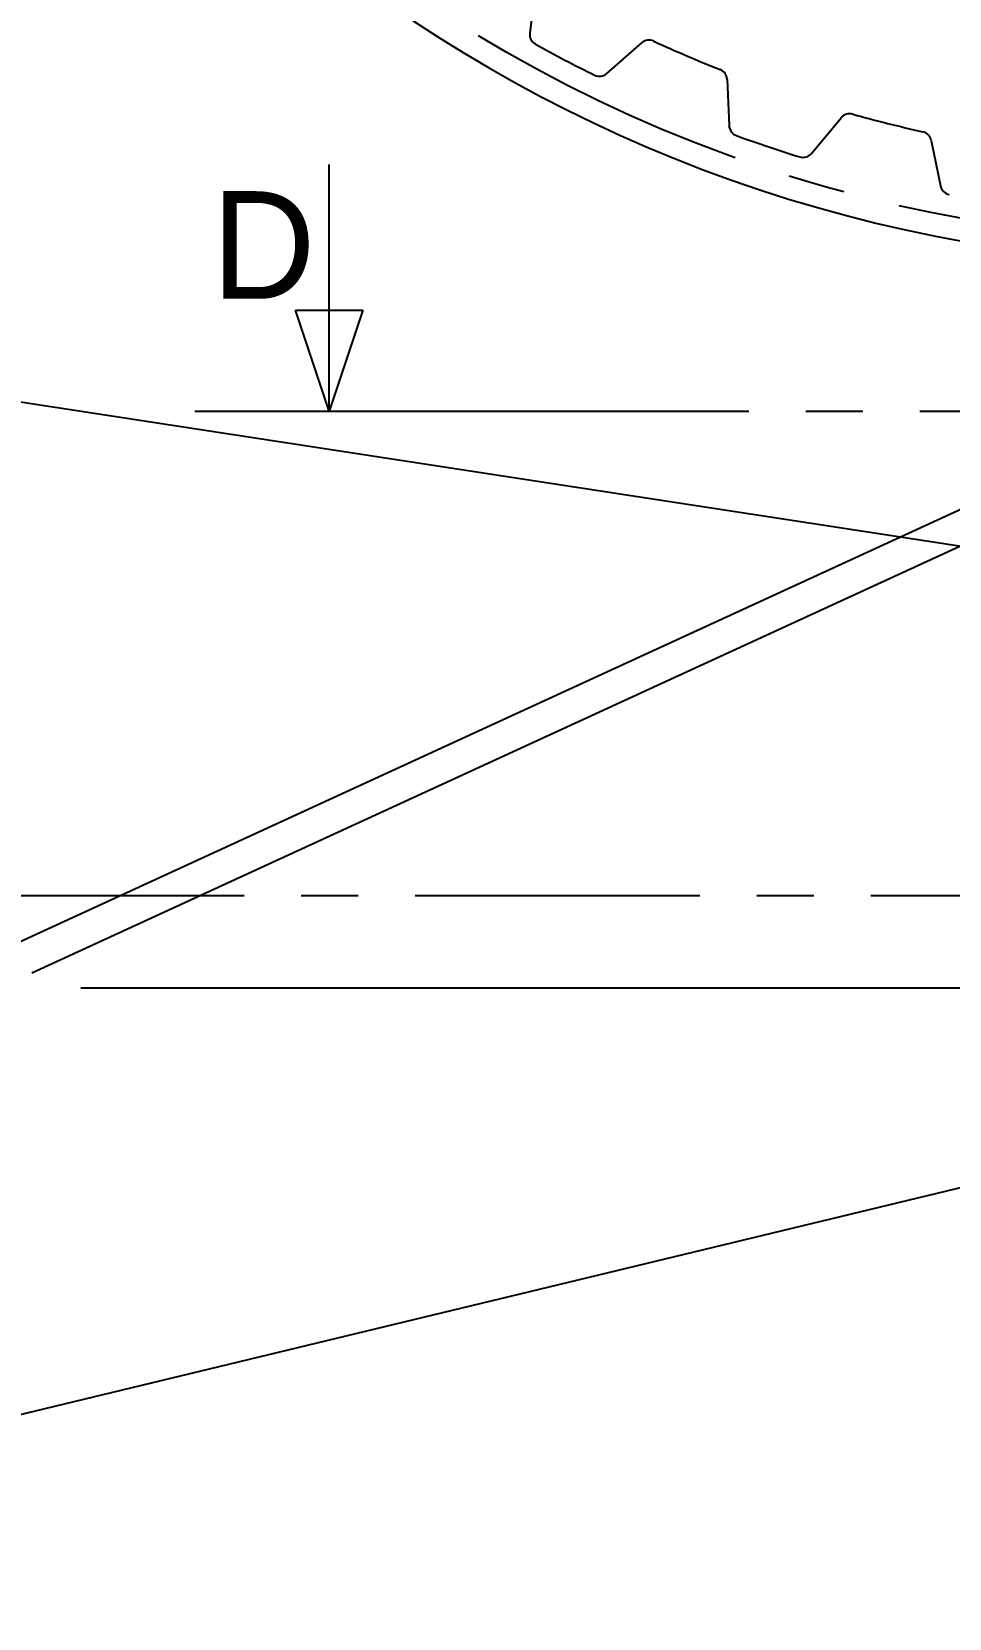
# Model space of a CAD drawing. Header units: millimetres. Extents: x 1 to 584, y 10 to 410.
# Drawn here: x 69.6 to 110.5, y 195.4 to 266.2 of the extents above; entities that cross this region are included whole.
import ezdxf

# ---------------------------------------------------------------- set-up
doc = ezdxf.new("R2010")
doc.units = ezdxf.units.MM
doc.linetypes.add('CENTERX2', pattern=[20.32, 12.7, -2.54, 2.54, -2.54])
for name, color, linetype in [('AXES', 179, 'Continuous'), ('PIECE8', 179, 'Continuous'), ('PIECE_6_', 179, 'Continuous'), ('PIECE_7_', 179, 'Continuous'), ('REP╚RES', 179, 'Continuous')]:
    doc.layers.add(name, color=color, linetype=linetype)
doc.styles.add('SLDTEXTSTYLE0', font='TXT')

msp = doc.modelspace()

# ---------------------------------------------------------------- linework, layer by layer
at = {"layer": 'AXES', "color": 7}
for p, q in [((82.88, 249.266), (82.88, 260.266)), ((82.88, 249.266), (81.38, 253.766)), ((81.38, 253.766), (84.38, 253.766)), ((84.38, 253.766), (82.88, 249.266)), ((76.88, 249.266), (88.88, 249.266))]:
    msp.add_line(p, q, dxfattribs=at)
at = {"layer": 'AXES', "color": 7, "linetype": 'CENTERX2'}
for p, q in [((88.88, 249.266), (151.235, 249.266)), ((180.682, 227.649), (35.865, 227.649))]:
    msp.add_line(p, q, dxfattribs=at)
at = {"layer": 'PIECE8', "color": 7}
for p, q in [((68.489, 225.32), (111.288, 245.012)), ((112.415, 243.88), (69.616, 224.187)), ((71.797, 223.538), (114.576, 223.538))]:
    msp.add_line(p, q, dxfattribs=at)
at = {"layer": 'PIECE_6_', "color": 7}
msp.add_arc((122.452, 320.501), 64.662, 37.78388, 264.88575, dxfattribs=at)
at = {"layer": 'PIECE_7_', "color": 7}
for p, q in [((92.05, 268.168), (91.814, 266.121)), ((95.256, 264.321), (96.803, 265.682)), ((100.611, 264.056), (100.698, 261.998)), ((104.379, 260.758), (105.694, 262.344)), ((109.71, 261.335), (110.118, 259.315))]:
    msp.add_line(p, q, dxfattribs=at)
at = {"layer": 'PIECE_7_', "color": 7, "linetype": 'CENTERX2'}
msp.add_circle((122.452, 320.501), 63.662, dxfattribs=at)
at = {"layer": 'PIECE_7_', "color": 7}
for centre, radius, start, end in [((92.311, 266.064), 0.5, 173.42077, 241.02708), ((122.452, 320.501), 62.725, 241.02708, 243.74443), ((97.133, 265.307), 0.5, 65.35764, 131.35074), ((122.452, 320.501), 60.225, 245.35764, 246.88575), ((122.452, 320.501), 60.225, 246.88575, 248.41386), ((94.926, 264.696), 0.5, 243.74443, 311.35074), ((100.112, 264.035), 0.5, 2.42077, 68.41386), ((106.079, 262.025), 0.5, 74.35764, 140.35074), ((101.198, 262.019), 0.5, 182.42077, 250.02708), ((122.452, 320.501), 60.225, 254.35764, 255.88575), ((122.452, 320.501), 60.225, 255.88575, 257.41386), ((122.452, 320.501), 62.725, 250.02708, 252.74443), ((109.22, 261.236), 0.5, 11.42077, 77.41386), ((103.994, 261.077), 0.5, 252.74443, 320.35074), ((110.608, 259.414), 0.5, 191.42077, 259.02708)]:
    msp.add_arc(centre, radius, start, end, dxfattribs=at)
at = {"layer": 'REP╚RES', "color": 7}
for p, q in [((121.054, 241.695), (31.5, 255.422)), ((117.845, 216.276), (31.5, 195.422))]:
    msp.add_line(p, q, dxfattribs=at)

# ---------------------------------------------------------------- texts
at = {"layer": 'AXES', "color": 7, "insert": (77.63, 259.072), "char_height": 4.8, "attachment_point": 1, "style": 'SLDTEXTSTYLE0'}
msp.add_mtext('D', dxfattribs=at)

doc.saveas('drawing.dxf')
